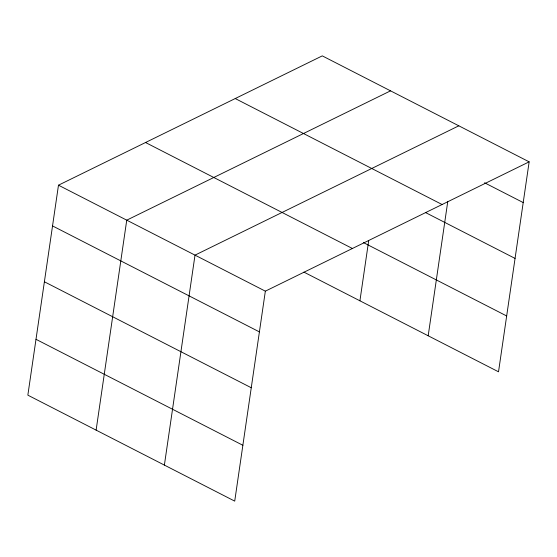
<?xml version="1.0" encoding="UTF-8"?>
<svg xmlns="http://www.w3.org/2000/svg" width="557" height="557" viewBox="0 0 557 557"><rect width="100%" height="100%" fill="white"/><g stroke="black" fill="none" stroke-linecap="round" stroke-linejoin="round"><path stroke-width="0.84" d="M529.15 161.843L322.28 55.874L58.478 185.189L27.85 395.157L234.72 501.126L265.348 291.165L529.15 161.843L498.522 371.811L303.927 272.122M96.117 430.129L126.745 220.161L390.548 90.84M164.385 465.095L195.013 255.134L458.815 125.812M359.919 300.808L368.692 240.666M428.187 335.78L447.731 201.773M484.562 182.78L523.211 202.574M235.228 98.547L442.098 204.523M425.548 212.572L515.058 258.42M363.463 242.601L506.668 315.965M145.537 142.515L352.4 248.492M58.478 185.189L265.348 291.165M52.539 225.926L259.409 331.895M44.393 281.772L251.256 387.742M35.996 339.31L242.866 445.28"/></g></svg>
